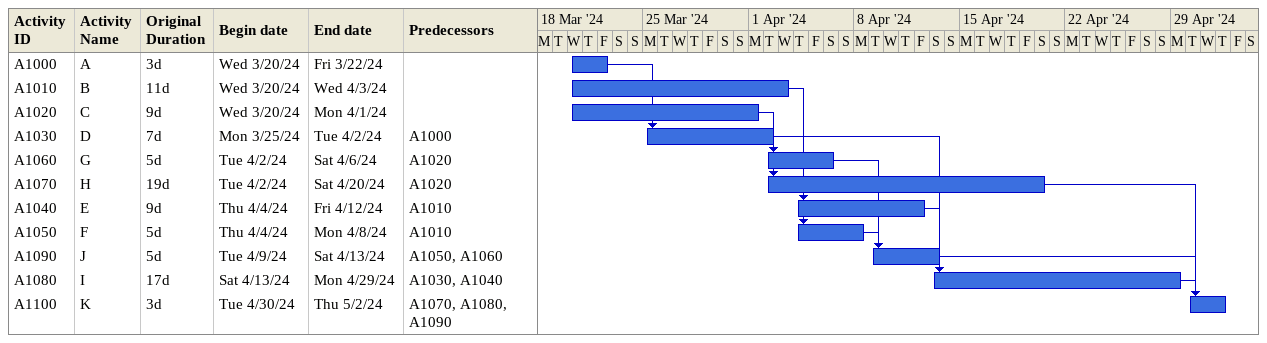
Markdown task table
| ID | Task | Original duration | Start | Finish | Predecessors |
|---|---|---|---|---|---|
| A1000 | A | 3d | 2024-03-20 | 2024-03-22 |  |
| A1010 | B | 11d | 2024-03-20 | 2024-04-03 |  |
| A1020 | C | 9d | 2024-03-20 | 2024-04-01 |  |
| A1030 | D | 7d | 2024-03-25 | 2024-04-02 | A1000 |
| A1060 | G | 5d | 2024-04-02 | 2024-04-06 | A1020 |
| A1070 | H | 19d | 2024-04-02 | 2024-04-20 | A1020 |
| A1040 | E | 9d | 2024-04-04 | 2024-04-12 | A1010 |
| A1050 | F | 5d | 2024-04-04 | 2024-04-08 | A1010 |
| A1090 | J | 5d | 2024-04-09 | 2024-04-13 | A1050, A1060 |
| A1080 | I | 17d | 2024-04-13 | 2024-04-29 | A1030, A1040 |
| A1100 | K | 3d | 2024-04-30 | 2024-05-02 | A1070, A1080, A1090 |
